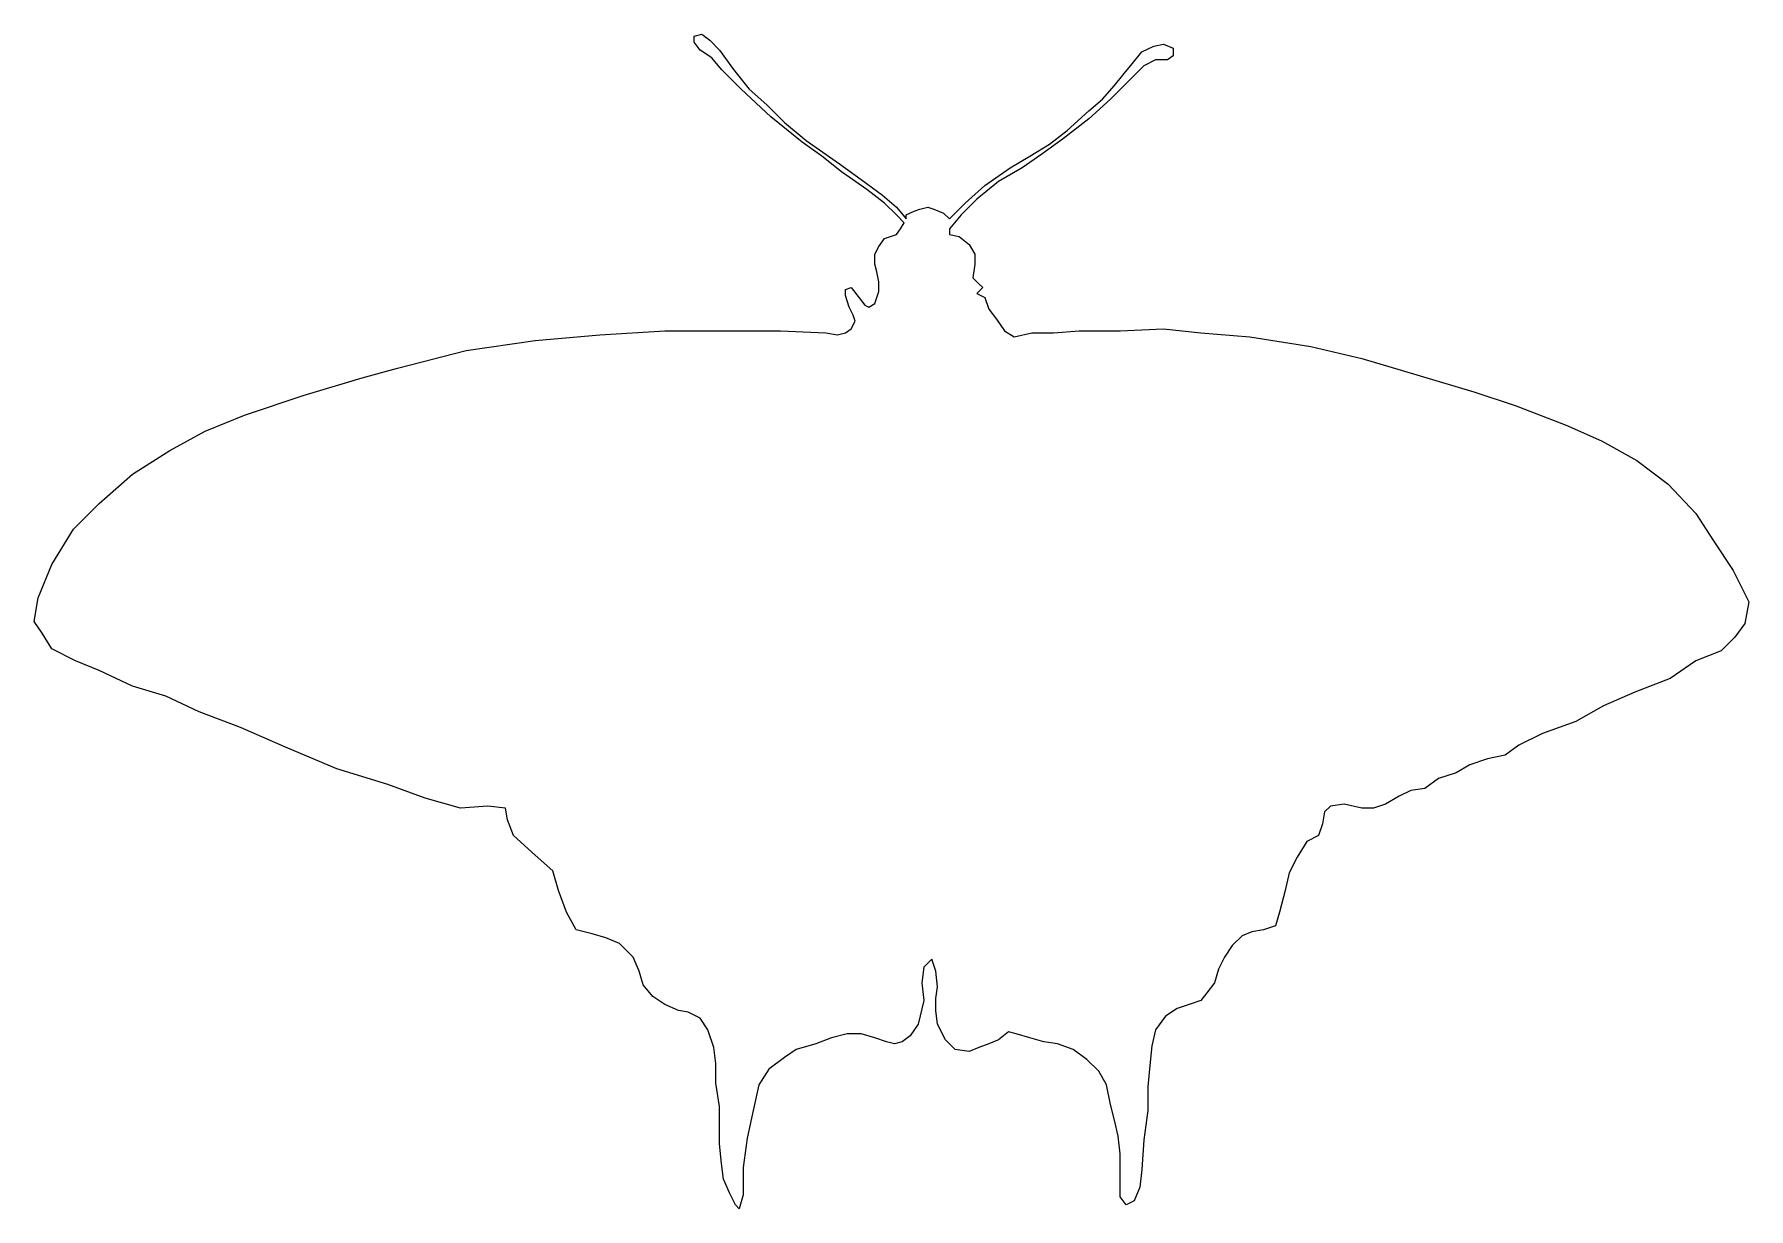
# Model space of a CAD drawing. Header units: centimetres. Extents: x -7.1 to 7.1, y -4.8 to 4.8.
import ezdxf

# ---------------------------------------------------------------- set-up
doc = ezdxf.new("R2010")
doc.units = ezdxf.units.CM
doc.header["$MEASUREMENT"] = 0
doc.layers.add('Layer 1', color=7, linetype='Continuous')

msp = doc.modelspace()

# ---------------------------------------------------------------- linework, layer by layer
at = {"layer": 'Layer 1'}
msp.add_open_spline([(-4.36019, 2.00619), (-4.36019, 2.00619), (-4.84556, 1.86058), (-4.84556, 1.86058), (-4.84556, 1.86058), (-4.84556, 1.86058), (-5.33092, 1.69879), (-5.33092, 1.69879), (-5.33092, 1.69879), (-5.33092, 1.69879), (-5.65449, 1.56935), (-5.65449, 1.56935), (-5.65449, 1.56935), (-5.65449, 1.56935), (-5.94571, 1.40758), (-5.94571, 1.40758), (-5.94571, 1.40758), (-5.94571, 1.40758), (-6.25312, 1.21343), (-6.25312, 1.21343), (-6.25312, 1.21343), (-6.25312, 1.21343), (-6.52815, 0.97072), (-6.52815, 0.97072), (-6.52815, 0.97072), (-6.52815, 0.97072), (-6.73849, 0.7604), (-6.73849, 0.7604), (-6.73849, 0.7604), (-6.73849, 0.7604), (-6.91645, 0.46921), (-6.91645, 0.46921), (-6.91645, 0.46921), (-6.91645, 0.46921), (-7.0297, 0.19417), (-7.0297, 0.19417), (-7.0297, 0.19417), (-7.0297, 0.19417), (-7.06206, 0.00002), (-7.06206, 0.00002), (-7.06206, 0.00002), (-7.06206, 0.00002), (-6.99735, -0.09706), (-6.99735, -0.09706), (-6.99735, -0.09706), (-6.99735, -0.09706), (-6.91645, -0.2265), (-6.91645, -0.2265), (-6.91645, -0.2265), (-6.91645, -0.2265), (-6.7223, -0.32357), (-6.7223, -0.32357), (-6.7223, -0.32357), (-6.7223, -0.32357), (-6.52815, -0.40446), (-6.52815, -0.40446), (-6.52815, -0.40446), (-6.52815, -0.40446), (-6.25312, -0.53389), (-6.25312, -0.53389), (-6.25312, -0.53389), (-6.25312, -0.53389), (-5.97807, -0.61481), (-5.97807, -0.61481), (-5.97807, -0.61481), (-5.97807, -0.61481), (-5.70304, -0.74421), (-5.70304, -0.74421), (-5.70304, -0.74421), (-5.70304, -0.74421), (-5.36328, -0.87365), (-5.36328, -0.87365), (-5.36328, -0.87365), (-5.36328, -0.87365), (-4.99117, -1.03544), (-4.99117, -1.03544), (-4.99117, -1.03544), (-4.99117, -1.03544), (-4.57051, -1.2134), (-4.57051, -1.2134), (-4.57051, -1.2134), (-4.57051, -1.2134), (-4.14987, -1.34284), (-4.14987, -1.34284), (-4.14987, -1.34284), (-4.14987, -1.34284), (-3.84245, -1.45608), (-3.84245, -1.45608), (-3.84245, -1.45608), (-3.84245, -1.45608), (-3.55125, -1.53699), (-3.55125, -1.53699), (-3.55125, -1.53699), (-3.55125, -1.53699), (-3.32474, -1.52079), (-3.32474, -1.52079), (-3.32474, -1.52079), (-3.32474, -1.52079), (-3.17914, -1.53699), (-3.17914, -1.53699), (-3.17914, -1.53699), (-3.17914, -1.53699), (-3.16294, -1.63407), (-3.16294, -1.63407), (-3.16294, -1.63407), (-3.16294, -1.63407), (-3.11442, -1.76347), (-3.11442, -1.76347), (-3.11442, -1.76347), (-3.11442, -1.76347), (-2.93646, -1.92527), (-2.93646, -1.92527), (-2.93646, -1.92527), (-2.93646, -1.92527), (-2.79083, -2.0547), (-2.79083, -2.0547), (-2.79083, -2.0547), (-2.79083, -2.0547), (-2.74231, -2.2165), (-2.74231, -2.2165), (-2.74231, -2.2165), (-2.74231, -2.2165), (-2.67759, -2.39446), (-2.67759, -2.39446), (-2.67759, -2.39446), (-2.67759, -2.39446), (-2.59671, -2.54006), (-2.59671, -2.54006), (-2.59671, -2.54006), (-2.59671, -2.54006), (-2.46727, -2.57241), (-2.46727, -2.57241), (-2.46727, -2.57241), (-2.46727, -2.57241), (-2.35403, -2.6048), (-2.35403, -2.6048), (-2.35403, -2.6048), (-2.35403, -2.6048), (-2.24076, -2.65333), (-2.24076, -2.65333), (-2.24076, -2.65333), (-2.24076, -2.65333), (-2.12752, -2.76657), (-2.12752, -2.76657), (-2.12752, -2.76657), (-2.12752, -2.76657), (-2.07899, -2.87981), (-2.07899, -2.87981), (-2.07899, -2.87981), (-2.07899, -2.87981), (-2.04664, -2.99308), (-2.04664, -2.99308), (-2.04664, -2.99308), (-2.04664, -2.99308), (-1.96572, -3.09016), (-1.96572, -3.09016), (-1.96572, -3.09016), (-1.96572, -3.09016), (-1.86865, -3.15484), (-1.86865, -3.15484), (-1.86865, -3.15484), (-1.86865, -3.15484), (-1.75537, -3.2034), (-1.75537, -3.2034), (-1.75537, -3.2034), (-1.75537, -3.2034), (-1.67452, -3.21959), (-1.67452, -3.21959), (-1.67452, -3.21959), (-1.67452, -3.21959), (-1.57741, -3.26812), (-1.57741, -3.26812), (-1.57741, -3.26812), (-1.57741, -3.26812), (-1.51273, -3.36519), (-1.51273, -3.36519), (-1.51273, -3.36519), (-1.51273, -3.36519), (-1.46417, -3.51079), (-1.46417, -3.51079), (-1.46417, -3.51079), (-1.46417, -3.51079), (-1.44801, -3.64023), (-1.44801, -3.64023), (-1.44801, -3.64023), (-1.44801, -3.64023), (-1.44801, -3.80202), (-1.44801, -3.80202), (-1.44801, -3.80202), (-1.44801, -3.80202), (-1.41565, -3.99615), (-1.41565, -3.99615), (-1.41565, -3.99615), (-1.41565, -3.99615), (-1.41565, -4.17414), (-1.41565, -4.17414), (-1.41565, -4.17414), (-1.41565, -4.17414), (-1.41565, -4.30357), (-1.41565, -4.30357), (-1.41565, -4.30357), (-1.41565, -4.30357), (-1.39946, -4.46534), (-1.39946, -4.46534), (-1.39946, -4.46534), (-1.39946, -4.46534), (-1.38329, -4.59477), (-1.38329, -4.59477), (-1.38329, -4.59477), (-1.38329, -4.59477), (-1.33477, -4.70804), (-1.33477, -4.70804), (-1.33477, -4.70804), (-1.33477, -4.70804), (-1.28621, -4.80512), (-1.28621, -4.80512), (-1.28621, -4.80512), (-1.28621, -4.80512), (-1.25386, -4.83748), (-1.25386, -4.83748), (-1.25386, -4.83748), (-1.25386, -4.83748), (-1.2215, -4.72421), (-1.2215, -4.72421), (-1.2215, -4.72421), (-1.2215, -4.72421), (-1.2215, -4.4977), (-1.2215, -4.4977), (-1.2215, -4.4977), (-1.2215, -4.4977), (-1.18914, -4.25502), (-1.18914, -4.25502), (-1.18914, -4.25502), (-1.18914, -4.25502), (-1.14058, -4.02851), (-1.14058, -4.02851), (-1.14058, -4.02851), (-1.14058, -4.02851), (-1.09206, -3.81819), (-1.09206, -3.81819), (-1.09206, -3.81819), (-1.09206, -3.81819), (-1.01118, -3.68875), (-1.01118, -3.68875), (-1.01118, -3.68875), (-1.01118, -3.68875), (-0.88174, -3.59171), (-0.88174, -3.59171), (-0.88174, -3.59171), (-0.88174, -3.59171), (-0.78467, -3.52696), (-0.78467, -3.52696), (-0.78467, -3.52696), (-0.78467, -3.52696), (-0.62287, -3.47843), (-0.62287, -3.47843), (-0.62287, -3.47843), (-0.62287, -3.47843), (-0.49347, -3.42991), (-0.49347, -3.42991), (-0.49347, -3.42991), (-0.49347, -3.42991), (-0.36403, -3.39755), (-0.36403, -3.39755), (-0.36403, -3.39755), (-0.36403, -3.39755), (-0.25076, -3.39755), (-0.25076, -3.39755), (-0.25076, -3.39755), (-0.25076, -3.39755), (-0.13752, -3.42991), (-0.13752, -3.42991), (-0.13752, -3.42991), (-0.13752, -3.42991), (-0.04044, -3.46227), (-0.04044, -3.46227), (-0.04044, -3.46227), (-0.04044, -3.46227), (0.02428, -3.47843), (0.02428, -3.47843), (0.02428, -3.47843), (0.02428, -3.47843), (0.089, -3.46227), (0.089, -3.46227), (0.089, -3.46227), (0.089, -3.46227), (0.15371, -3.41372), (0.15371, -3.41372), (0.15371, -3.41372), (0.15371, -3.41372), (0.2184, -3.31664), (0.2184, -3.31664), (0.2184, -3.31664), (0.2184, -3.31664), (0.26695, -3.12252), (0.26695, -3.12252), (0.26695, -3.12252), (0.26695, -3.12252), (0.25076, -2.97689), (0.25076, -2.97689), (0.25076, -2.97689), (0.25076, -2.97689), (0.26695, -2.84748), (0.26695, -2.84748), (0.26695, -2.84748), (0.26695, -2.84748), (0.33167, -2.78276), (0.33167, -2.78276), (0.33167, -2.78276), (0.33167, -2.78276), (0.36403, -2.87981), (0.36403, -2.87981), (0.36403, -2.87981), (0.36403, -2.87981), (0.38023, -3.00924), (0.38023, -3.00924), (0.38023, -3.00924), (0.38023, -3.00924), (0.36403, -3.10632), (0.36403, -3.10632), (0.36403, -3.10632), (0.36403, -3.10632), (0.36403, -3.2034), (0.36403, -3.2034), (0.36403, -3.2034), (0.36403, -3.2034), (0.38023, -3.31664), (0.38023, -3.31664), (0.38023, -3.31664), (0.38023, -3.31664), (0.44491, -3.44608), (0.44491, -3.44608), (0.44491, -3.44608), (0.44491, -3.44608), (0.52583, -3.52696), (0.52583, -3.52696), (0.52583, -3.52696), (0.52583, -3.52696), (0.63907, -3.54315), (0.63907, -3.54315), (0.63907, -3.54315), (0.63907, -3.54315), (0.71998, -3.51079), (0.71998, -3.51079), (0.71998, -3.51079), (0.71998, -3.51079), (0.80086, -3.47843), (0.80086, -3.47843), (0.80086, -3.47843), (0.80086, -3.47843), (0.88174, -3.44608), (0.88174, -3.44608), (0.88174, -3.44608), (0.88174, -3.44608), (0.96263, -3.38136), (0.96263, -3.38136), (0.96263, -3.38136), (0.96263, -3.38136), (1.02737, -3.39755), (1.02737, -3.39755), (1.02737, -3.39755), (1.02737, -3.39755), (1.14062, -3.42991), (1.14062, -3.42991), (1.14062, -3.42991), (1.14062, -3.42991), (1.25386, -3.46227), (1.25386, -3.46227), (1.25386, -3.46227), (1.25386, -3.46227), (1.36713, -3.47843), (1.36713, -3.47843), (1.36713, -3.47843), (1.36713, -3.47843), (1.49656, -3.52696), (1.49656, -3.52696), (1.49656, -3.52696), (1.49656, -3.52696), (1.60981, -3.60787), (1.60981, -3.60787), (1.60981, -3.60787), (1.60981, -3.60787), (1.70688, -3.70495), (1.70688, -3.70495), (1.70688, -3.70495), (1.70688, -3.70495), (1.7716, -3.81819), (1.7716, -3.81819), (1.7716, -3.81819), (1.7716, -3.81819), (1.80393, -3.97998), (1.80393, -3.97998), (1.80393, -3.97998), (1.80393, -3.97998), (1.83629, -4.10942), (1.83629, -4.10942), (1.83629, -4.10942), (1.83629, -4.10942), (1.86868, -4.23886), (1.86868, -4.23886), (1.86868, -4.23886), (1.86868, -4.23886), (1.88484, -4.38445), (1.88484, -4.38445), (1.88484, -4.38445), (1.88484, -4.38445), (1.88484, -4.54625), (1.88484, -4.54625), (1.88484, -4.54625), (1.88484, -4.54625), (1.88484, -4.65949), (1.88484, -4.65949), (1.88484, -4.65949), (1.88484, -4.65949), (1.88484, -4.74037), (1.88484, -4.74037), (1.88484, -4.74037), (1.88484, -4.74037), (1.9334, -4.80512), (1.9334, -4.80512), (1.9334, -4.80512), (1.9334, -4.80512), (1.99808, -4.77276), (1.99808, -4.77276), (1.99808, -4.77276), (1.99808, -4.77276), (2.04664, -4.65949), (2.04664, -4.65949), (2.04664, -4.65949), (2.04664, -4.65949), (2.0628, -4.51389), (2.0628, -4.51389), (2.0628, -4.51389), (2.0628, -4.51389), (2.07899, -4.27121), (2.07899, -4.27121), (2.07899, -4.27121), (2.07899, -4.27121), (2.11135, -4.02851), (2.11135, -4.02851), (2.11135, -4.02851), (2.11135, -4.02851), (2.11135, -3.83438), (2.11135, -3.83438), (2.11135, -3.83438), (2.11135, -3.83438), (2.12752, -3.65639), (2.12752, -3.65639), (2.12752, -3.65639), (2.12752, -3.65639), (2.14371, -3.49463), (2.14371, -3.49463), (2.14371, -3.49463), (2.14371, -3.49463), (2.17607, -3.36519), (2.17607, -3.36519), (2.17607, -3.36519), (2.17607, -3.36519), (2.25695, -3.25195), (2.25695, -3.25195), (2.25695, -3.25195), (2.25695, -3.25195), (2.35403, -3.18723), (2.35403, -3.18723), (2.35403, -3.18723), (2.35403, -3.18723), (2.45111, -3.15484), (2.45111, -3.15484), (2.45111, -3.15484), (2.45111, -3.15484), (2.54815, -3.12252), (2.54815, -3.12252), (2.54815, -3.12252), (2.54815, -3.12252), (2.59671, -3.0578), (2.59671, -3.0578), (2.59671, -3.0578), (2.59671, -3.0578), (2.66143, -2.97689), (2.66143, -2.97689), (2.66143, -2.97689), (2.66143, -2.97689), (2.69378, -2.86365), (2.69378, -2.86365), (2.69378, -2.86365), (2.69378, -2.86365), (2.74231, -2.76657), (2.74231, -2.76657), (2.74231, -2.76657), (2.74231, -2.76657), (2.80702, -2.66949), (2.80702, -2.66949), (2.80702, -2.66949), (2.80702, -2.66949), (2.88794, -2.58861), (2.88794, -2.58861), (2.88794, -2.58861), (2.88794, -2.58861), (2.96882, -2.55625), (2.96882, -2.55625), (2.96882, -2.55625), (2.96882, -2.55625), (3.0659, -2.54006), (3.0659, -2.54006), (3.0659, -2.54006), (3.0659, -2.54006), (3.16297, -2.5077), (3.16297, -2.5077), (3.16297, -2.5077), (3.16297, -2.5077), (3.19533, -2.39446), (3.19533, -2.39446), (3.19533, -2.39446), (3.19533, -2.39446), (3.24386, -2.2165), (3.24386, -2.2165), (3.24386, -2.2165), (3.24386, -2.2165), (3.27621, -2.0709), (3.27621, -2.0709), (3.27621, -2.0709), (3.27621, -2.0709), (3.34093, -1.94146), (3.34093, -1.94146), (3.34093, -1.94146), (3.34093, -1.94146), (3.42185, -1.81202), (3.42185, -1.81202), (3.42185, -1.81202), (3.42185, -1.81202), (3.51892, -1.76347), (3.51892, -1.76347), (3.51892, -1.76347), (3.51892, -1.76347), (3.55125, -1.66643), (3.55125, -1.66643), (3.55125, -1.66643), (3.55125, -1.66643), (3.56745, -1.56935), (3.56745, -1.56935), (3.56745, -1.56935), (3.56745, -1.56935), (3.61597, -1.52079), (3.61597, -1.52079), (3.61597, -1.52079), (3.61597, -1.52079), (3.72924, -1.50463), (3.72924, -1.50463), (3.72924, -1.50463), (3.72924, -1.50463), (3.87484, -1.53699), (3.87484, -1.53699), (3.87484, -1.53699), (3.87484, -1.53699), (3.97192, -1.53699), (3.97192, -1.53699), (3.97192, -1.53699), (3.97192, -1.53699), (4.06899, -1.50463), (4.06899, -1.50463), (4.06899, -1.50463), (4.06899, -1.50463), (4.18224, -1.43991), (4.18224, -1.43991), (4.18224, -1.43991), (4.18224, -1.43991), (4.27931, -1.39136), (4.27931, -1.39136), (4.27931, -1.39136), (4.27931, -1.39136), (4.39255, -1.37519), (4.39255, -1.37519), (4.39255, -1.37519), (4.39255, -1.37519), (4.50579, -1.29428), (4.50579, -1.29428), (4.50579, -1.29428), (4.50579, -1.29428), (4.65142, -1.24576), (4.65142, -1.24576), (4.65142, -1.24576), (4.65142, -1.24576), (4.76467, -1.18104), (4.76467, -1.18104), (4.76467, -1.18104), (4.76467, -1.18104), (4.91027, -1.13252), (4.91027, -1.13252), (4.91027, -1.13252), (4.91027, -1.13252), (5.0559, -1.10016), (5.0559, -1.10016), (5.0559, -1.10016), (5.0559, -1.10016), (5.16914, -1.01928), (5.16914, -1.01928), (5.16914, -1.01928), (5.16914, -1.01928), (5.36329, -0.92217), (5.36329, -0.92217), (5.36329, -0.92217), (5.36329, -0.92217), (5.63833, -0.82509), (5.63833, -0.82509), (5.63833, -0.82509), (5.63833, -0.82509), (5.86484, -0.69569), (5.86484, -0.69569), (5.86484, -0.69569), (5.86484, -0.69569), (6.12368, -0.58241), (6.12368, -0.58241), (6.12368, -0.58241), (6.12368, -0.58241), (6.41491, -0.46917), (6.41491, -0.46917), (6.41491, -0.46917), (6.41491, -0.46917), (6.62523, -0.32357), (6.62523, -0.32357), (6.62523, -0.32357), (6.62523, -0.32357), (6.83558, -0.24269), (6.83558, -0.24269), (6.83558, -0.24269), (6.83558, -0.24269), (6.94882, -0.12942), (6.94882, -0.12942), (6.94882, -0.12942), (6.94882, -0.12942), (7.0297, -0.01618), (7.0297, -0.01618), (7.0297, -0.01618), (7.0297, -0.01618), (7.06206, 0.16178), (7.06206, 0.16178), (7.06206, 0.16178), (7.06206, 0.16178), (6.93266, 0.42065), (6.93266, 0.42065), (6.93266, 0.42065), (6.93266, 0.42065), (6.77086, 0.66333), (6.77086, 0.66333), (6.77086, 0.66333), (6.77086, 0.66333), (6.62523, 0.88984), (6.62523, 0.88984), (6.62523, 0.88984), (6.62523, 0.88984), (6.39875, 1.13252), (6.39875, 1.13252), (6.39875, 1.13252), (6.39875, 1.13252), (6.13988, 1.32667), (6.13988, 1.32667), (6.13988, 1.32667), (6.13988, 1.32667), (5.84864, 1.48847), (5.84864, 1.48847), (5.84864, 1.48847), (5.84864, 1.48847), (5.55745, 1.61787), (5.55745, 1.61787), (5.55745, 1.61787), (5.55745, 1.61787), (5.13678, 1.77968), (5.13678, 1.77968), (5.13678, 1.77968), (5.13678, 1.77968), (4.79702, 1.89294), (4.79702, 1.89294), (4.79702, 1.89294), (4.79702, 1.89294), (4.19843, 2.0709), (4.19843, 2.0709), (4.19843, 2.0709), (4.19843, 2.0709), (3.87484, 2.16797), (3.87484, 2.16797), (3.87484, 2.16797), (3.87484, 2.16797), (3.45417, 2.26504), (3.45417, 2.26504), (3.45417, 2.26504), (3.45417, 2.26504), (2.95262, 2.34595), (2.95262, 2.34595), (2.95262, 2.34595), (2.95262, 2.34595), (2.54815, 2.37829), (2.54815, 2.37829), (2.54815, 2.37829), (2.54815, 2.37829), (2.24076, 2.41065), (2.24076, 2.41065), (2.24076, 2.41065), (2.24076, 2.41065), (1.88484, 2.39447), (1.88484, 2.39447), (1.88484, 2.39447), (1.88484, 2.39447), (1.54509, 2.39447), (1.54509, 2.39447), (1.54509, 2.39447), (1.54509, 2.39447), (1.33477, 2.37829), (1.33477, 2.37829), (1.33477, 2.37829), (1.33477, 2.37829), (1.15681, 2.37829), (1.15681, 2.37829), (1.15681, 2.37829), (1.15681, 2.37829), (1.01118, 2.34595), (1.01118, 2.34595), (1.01118, 2.34595), (1.01118, 2.34595), (0.9303, 2.39447), (0.9303, 2.39447), (0.9303, 2.39447), (0.9303, 2.39447), (0.86558, 2.49155), (0.86558, 2.49155), (0.86558, 2.49155), (0.86558, 2.49155), (0.80086, 2.57244), (0.80086, 2.57244), (0.80086, 2.57244), (0.80086, 2.57244), (0.7685, 2.66951), (0.7685, 2.66951), (0.7685, 2.66951), (0.7685, 2.66951), (0.70378, 2.70187), (0.70378, 2.70187), (0.70378, 2.70187), (0.70378, 2.70187), (0.75231, 2.7504), (0.75231, 2.7504), (0.75231, 2.7504), (0.75231, 2.7504), (0.71998, 2.78276), (0.71998, 2.78276), (0.71998, 2.78276), (0.71998, 2.78276), (0.67143, 2.8313), (0.67143, 2.8313), (0.67143, 2.8313), (0.67143, 2.8313), (0.68759, 2.94455), (0.68759, 2.94455), (0.68759, 2.94455), (0.68759, 2.94455), (0.68759, 3.02544), (0.68759, 3.02544), (0.68759, 3.02544), (0.68759, 3.02544), (0.63907, 3.10635), (0.63907, 3.10635), (0.63907, 3.10635), (0.63907, 3.10635), (0.55819, 3.17106), (0.55819, 3.17106), (0.55819, 3.17106), (0.55819, 3.17106), (0.47727, 3.18724), (0.47727, 3.18724), (0.47727, 3.18724), (0.47727, 3.18724), (0.47727, 3.23577), (0.47727, 3.23577), (0.47727, 3.23577), (0.47727, 3.23577), (0.57435, 3.34903), (0.57435, 3.34903), (0.57435, 3.34903), (0.57435, 3.34903), (0.70378, 3.47846), (0.70378, 3.47846), (0.70378, 3.47846), (0.70378, 3.47846), (0.88174, 3.62406), (0.88174, 3.62406), (0.88174, 3.62406), (0.88174, 3.62406), (1.0759, 3.73731), (1.0759, 3.73731), (1.0759, 3.73731), (1.0759, 3.73731), (1.23769, 3.85057), (1.23769, 3.85057), (1.23769, 3.85057), (1.23769, 3.85057), (1.41565, 3.97999), (1.41565, 3.97999), (1.41565, 3.97999), (1.41565, 3.97999), (1.62597, 4.14179), (1.62597, 4.14179), (1.62597, 4.14179), (1.62597, 4.14179), (1.80393, 4.30358), (1.80393, 4.30358), (1.80393, 4.30358), (1.80393, 4.30358), (1.98192, 4.48155), (1.98192, 4.48155), (1.98192, 4.48155), (1.98192, 4.48155), (2.07899, 4.57862), (2.07899, 4.57862), (2.07899, 4.57862), (2.07899, 4.57862), (2.17607, 4.62715), (2.17607, 4.62715), (2.17607, 4.62715), (2.17607, 4.62715), (2.27315, 4.62715), (2.27315, 4.62715), (2.27315, 4.62715), (2.27315, 4.62715), (2.32167, 4.65951), (2.32167, 4.65951), (2.32167, 4.65951), (2.32167, 4.65951), (2.32167, 4.72423), (2.32167, 4.72423), (2.32167, 4.72423), (2.32167, 4.72423), (2.24076, 4.75659), (2.24076, 4.75659), (2.24076, 4.75659), (2.24076, 4.75659), (2.15988, 4.7404), (2.15988, 4.7404), (2.15988, 4.7404), (2.15988, 4.7404), (2.0628, 4.69187), (2.0628, 4.69187), (2.0628, 4.69187), (2.0628, 4.69187), (1.98192, 4.5948), (1.98192, 4.5948), (1.98192, 4.5948), (1.98192, 4.5948), (1.9172, 4.51391), (1.9172, 4.51391), (1.9172, 4.51391), (1.9172, 4.51391), (1.83629, 4.41683), (1.83629, 4.41683), (1.83629, 4.41683), (1.83629, 4.41683), (1.73924, 4.30358), (1.73924, 4.30358), (1.73924, 4.30358), (1.73924, 4.30358), (1.62597, 4.2065), (1.62597, 4.2065), (1.62597, 4.2065), (1.62597, 4.2065), (1.44801, 4.04472), (1.44801, 4.04472), (1.44801, 4.04472), (1.44801, 4.04472), (1.30241, 3.93147), (1.30241, 3.93147), (1.30241, 3.93147), (1.30241, 3.93147), (1.14062, 3.83439), (1.14062, 3.83439), (1.14062, 3.83439), (1.14062, 3.83439), (0.97882, 3.73731), (0.97882, 3.73731), (0.97882, 3.73731), (0.97882, 3.73731), (0.7685, 3.59171), (0.7685, 3.59171), (0.7685, 3.59171), (0.7685, 3.59171), (0.60671, 3.44609), (0.60671, 3.44609), (0.60671, 3.44609), (0.60671, 3.44609), (0.50963, 3.34903), (0.50963, 3.34903), (0.50963, 3.34903), (0.50963, 3.34903), (0.47727, 3.31666), (0.47727, 3.31666), (0.47727, 3.31666), (0.47727, 3.31666), (0.42872, 3.3652), (0.42872, 3.3652), (0.42872, 3.3652), (0.42872, 3.3652), (0.34784, 3.39757), (0.34784, 3.39757), (0.34784, 3.39757), (0.34784, 3.39757), (0.29931, 3.41374), (0.29931, 3.41374), (0.29931, 3.41374), (0.29931, 3.41374), (0.2346, 3.39757), (0.2346, 3.39757), (0.2346, 3.39757), (0.2346, 3.39757), (0.18607, 3.38138), (0.18607, 3.38138), (0.18607, 3.38138), (0.18607, 3.38138), (0.12135, 3.34903), (0.12135, 3.34903), (0.12135, 3.34903), (0.12135, 3.34903), (0.12135, 3.31666), (0.12135, 3.31666), (0.12135, 3.31666), (0.12135, 3.31666), (0.04044, 3.41374), (0.04044, 3.41374), (0.04044, 3.41374), (0.04044, 3.41374), (-0.0728, 3.51081), (-0.0728, 3.51081), (-0.0728, 3.51081), (-0.0728, 3.51081), (-0.25076, 3.64025), (-0.25076, 3.64025), (-0.25076, 3.64025), (-0.25076, 3.64025), (-0.42872, 3.76968), (-0.42872, 3.76968), (-0.42872, 3.76968), (-0.42872, 3.76968), (-0.70378, 3.96382), (-0.70378, 3.96382), (-0.70378, 3.96382), (-0.70378, 3.96382), (-0.88174, 4.10944), (-0.88174, 4.10944), (-0.88174, 4.10944), (-0.88174, 4.10944), (-1.02734, 4.25504), (-1.02734, 4.25504), (-1.02734, 4.25504), (-1.02734, 4.25504), (-1.17294, 4.38447), (-1.17294, 4.38447), (-1.17294, 4.38447), (-1.17294, 4.38447), (-1.30241, 4.54626), (-1.30241, 4.54626), (-1.30241, 4.54626), (-1.30241, 4.54626), (-1.41565, 4.70805), (-1.41565, 4.70805), (-1.41565, 4.70805), (-1.41565, 4.70805), (-1.49653, 4.78894), (-1.49653, 4.78894), (-1.49653, 4.78894), (-1.49653, 4.78894), (-1.56125, 4.83748), (-1.56125, 4.83748), (-1.56125, 4.83748), (-1.56125, 4.83748), (-1.62597, 4.8213), (-1.62597, 4.8213), (-1.62597, 4.8213), (-1.62597, 4.8213), (-1.62597, 4.77277), (-1.62597, 4.77277), (-1.62597, 4.77277), (-1.62597, 4.77277), (-1.57741, 4.70805), (-1.57741, 4.70805), (-1.57741, 4.70805), (-1.57741, 4.70805), (-1.48037, 4.64334), (-1.48037, 4.64334), (-1.48037, 4.64334), (-1.48037, 4.64334), (-1.39946, 4.54626), (-1.39946, 4.54626), (-1.39946, 4.54626), (-1.39946, 4.54626), (-1.23766, 4.38447), (-1.23766, 4.38447), (-1.23766, 4.38447), (-1.23766, 4.38447), (-0.99498, 4.15796), (-0.99498, 4.15796), (-0.99498, 4.15796), (-0.99498, 4.15796), (-0.73611, 3.94764), (-0.73611, 3.94764), (-0.73611, 3.94764), (-0.73611, 3.94764), (-0.57435, 3.83439), (-0.57435, 3.83439), (-0.57435, 3.83439), (-0.57435, 3.83439), (-0.41255, 3.70496), (-0.41255, 3.70496), (-0.41255, 3.70496), (-0.41255, 3.70496), (-0.20224, 3.55935), (-0.20224, 3.55935), (-0.20224, 3.55935), (-0.20224, 3.55935), (-0.0566, 3.44609), (-0.0566, 3.44609), (-0.0566, 3.44609), (-0.0566, 3.44609), (0.04044, 3.34903), (0.04044, 3.34903), (0.04044, 3.34903), (0.04044, 3.34903), (0.10516, 3.28431), (0.10516, 3.28431), (0.10516, 3.28431), (0.10516, 3.28431), (0.0728, 3.23577), (0.0728, 3.23577), (0.0728, 3.23577), (0.0728, 3.23577), (0.04044, 3.18724), (0.04044, 3.18724), (0.04044, 3.18724), (0.04044, 3.18724), (-0.0566, 3.15487), (-0.0566, 3.15487), (-0.0566, 3.15487), (-0.0566, 3.15487), (-0.10516, 3.09016), (-0.10516, 3.09016), (-0.10516, 3.09016), (-0.10516, 3.09016), (-0.13752, 3.02544), (-0.13752, 3.02544), (-0.13752, 3.02544), (-0.13752, 3.02544), (-0.13752, 2.94455), (-0.13752, 2.94455), (-0.13752, 2.94455), (-0.13752, 2.94455), (-0.12132, 2.87984), (-0.12132, 2.87984), (-0.12132, 2.87984), (-0.12132, 2.87984), (-0.10516, 2.79894), (-0.10516, 2.79894), (-0.10516, 2.79894), (-0.10516, 2.79894), (-0.10516, 2.71805), (-0.10516, 2.71805), (-0.10516, 2.71805), (-0.10516, 2.71805), (-0.12132, 2.66951), (-0.12132, 2.66951), (-0.12132, 2.66951), (-0.12132, 2.66951), (-0.13752, 2.62097), (-0.13752, 2.62097), (-0.13752, 2.62097), (-0.13752, 2.62097), (-0.18604, 2.58863), (-0.18604, 2.58863), (-0.18604, 2.58863), (-0.18604, 2.58863), (-0.2184, 2.6048), (-0.2184, 2.6048), (-0.2184, 2.6048), (-0.2184, 2.6048), (-0.33167, 2.7504), (-0.33167, 2.7504), (-0.33167, 2.7504), (-0.33167, 2.7504), (-0.38019, 2.73422), (-0.38019, 2.73422), (-0.38019, 2.73422), (-0.38019, 2.73422), (-0.38019, 2.68569), (-0.38019, 2.68569), (-0.38019, 2.68569), (-0.38019, 2.68569), (-0.34784, 2.58863), (-0.34784, 2.58863), (-0.34784, 2.58863), (-0.34784, 2.58863), (-0.31548, 2.5239), (-0.31548, 2.5239), (-0.31548, 2.5239), (-0.31548, 2.5239), (-0.29931, 2.47538), (-0.29931, 2.47538), (-0.29931, 2.47538), (-0.29931, 2.47538), (-0.33167, 2.41065), (-0.33167, 2.41065), (-0.33167, 2.41065), (-0.33167, 2.41065), (-0.38019, 2.37829), (-0.38019, 2.37829), (-0.38019, 2.37829), (-0.38019, 2.37829), (-0.44491, 2.36212), (-0.44491, 2.36212), (-0.44491, 2.36212), (-0.44491, 2.36212), (-0.54199, 2.37829), (-0.54199, 2.37829), (-0.54199, 2.37829), (-0.54199, 2.37829), (-0.9141, 2.39447), (-0.9141, 2.39447), (-0.9141, 2.39447), (-0.9141, 2.39447), (-1.31857, 2.39447), (-1.31857, 2.39447), (-1.31857, 2.39447), (-1.31857, 2.39447), (-1.86865, 2.39447), (-1.86865, 2.39447), (-1.86865, 2.39447), (-1.86865, 2.39447), (-2.40255, 2.36212), (-2.40255, 2.36212), (-2.40255, 2.36212), (-2.40255, 2.36212), (-2.93646, 2.31358), (-2.93646, 2.31358), (-2.93646, 2.31358), (-2.93646, 2.31358), (-3.5027, 2.2327), (-3.5027, 2.2327), (-3.5027, 2.2327), (-3.5027, 2.2327), (-4.06897, 2.08707), (-4.06897, 2.08707), (-4.06897, 2.08707), (-4.06897, 2.08707), (-4.36019, 2.00619), (-4.36019, 2.00619)], degree=3, knots=[0, 0, 0, 0, 0.00347222, 0.00347222, 0.00347222, 0.00347222, 0.00694444, 0.00694444, 0.00694444, 0.00694444, 0.01041667, 0.01041667, 0.01041667, 0.01041667, 0.01388889, 0.01388889, 0.01388889, 0.01388889, 0.01736111, 0.01736111, 0.01736111, 0.01736111, 0.02083333, 0.02083333, 0.02083333, 0.02083333, 0.02430556, 0.02430556, 0.02430556, 0.02430556, 0.02777778, 0.02777778, 0.02777778, 0.02777778, 0.03125, 0.03125, 0.03125, 0.03125, 0.03472222, 0.03472222, 0.03472222, 0.03472222, 0.03819444, 0.03819444, 0.03819444, 0.03819444, 0.04166667, 0.04166667, 0.04166667, 0.04166667, 0.04513889, 0.04513889, 0.04513889, 0.04513889, 0.04861111, 0.04861111, 0.04861111, 0.04861111, 0.05208333, 0.05208333, 0.05208333, 0.05208333, 0.05555556, 0.05555556, 0.05555556, 0.05555556, 0.05902778, 0.05902778, 0.05902778, 0.05902778, 0.0625, 0.0625, 0.0625, 0.0625, 0.06597222, 0.06597222, 0.06597222, 0.06597222, 0.06944444, 0.06944444, 0.06944444, 0.06944444, 0.07291667, 0.07291667, 0.07291667, 0.07291667, 0.07638889, 0.07638889, 0.07638889, 0.07638889, 0.07986111, 0.07986111, 0.07986111, 0.07986111, 0.08333333, 0.08333333, 0.08333333, 0.08333333, 0.08680556, 0.08680556, 0.08680556, 0.08680556, 0.09027778, 0.09027778, 0.09027778, 0.09027778, 0.09375, 0.09375, 0.09375, 0.09375, 0.09722222, 0.09722222, 0.09722222, 0.09722222, 0.10069444, 0.10069444, 0.10069444, 0.10069444, 0.10416667, 0.10416667, 0.10416667, 0.10416667, 0.10763889, 0.10763889, 0.10763889, 0.10763889, 0.11111111, 0.11111111, 0.11111111, 0.11111111, 0.11458333, 0.11458333, 0.11458333, 0.11458333, 0.11805556, 0.11805556, 0.11805556, 0.11805556, 0.12152778, 0.12152778, 0.12152778, 0.12152778, 0.125, 0.125, 0.125, 0.125, 0.12847222, 0.12847222, 0.12847222, 0.12847222, 0.13194444, 0.13194444, 0.13194444, 0.13194444, 0.13541667, 0.13541667, 0.13541667, 0.13541667, 0.13888889, 0.13888889, 0.13888889, 0.13888889, 0.14236111, 0.14236111, 0.14236111, 0.14236111, 0.14583333, 0.14583333, 0.14583333, 0.14583333, 0.14930556, 0.14930556, 0.14930556, 0.14930556, 0.15277778, 0.15277778, 0.15277778, 0.15277778, 0.15625, 0.15625, 0.15625, 0.15625, 0.15972222, 0.15972222, 0.15972222, 0.15972222, 0.16319444, 0.16319444, 0.16319444, 0.16319444, 0.16666667, 0.16666667, 0.16666667, 0.16666667, 0.17013889, 0.17013889, 0.17013889, 0.17013889, 0.17361111, 0.17361111, 0.17361111, 0.17361111, 0.17708333, 0.17708333, 0.17708333, 0.17708333, 0.18055556, 0.18055556, 0.18055556, 0.18055556, 0.18402778, 0.18402778, 0.18402778, 0.18402778, 0.1875, 0.1875, 0.1875, 0.1875, 0.19097222, 0.19097222, 0.19097222, 0.19097222, 0.19444444, 0.19444444, 0.19444444, 0.19444444, 0.19791667, 0.19791667, 0.19791667, 0.19791667, 0.20138889, 0.20138889, 0.20138889, 0.20138889, 0.20486111, 0.20486111, 0.20486111, 0.20486111, 0.20833333, 0.20833333, 0.20833333, 0.20833333, 0.21180556, 0.21180556, 0.21180556, 0.21180556, 0.21527778, 0.21527778, 0.21527778, 0.21527778, 0.21875, 0.21875, 0.21875, 0.21875, 0.22222222, 0.22222222, 0.22222222, 0.22222222, 0.22569444, 0.22569444, 0.22569444, 0.22569444, 0.22916667, 0.22916667, 0.22916667, 0.22916667, 0.23263889, 0.23263889, 0.23263889, 0.23263889, 0.23611111, 0.23611111, 0.23611111, 0.23611111, 0.23958333, 0.23958333, 0.23958333, 0.23958333, 0.24305556, 0.24305556, 0.24305556, 0.24305556, 0.24652778, 0.24652778, 0.24652778, 0.24652778, 0.25, 0.25, 0.25, 0.25, 0.25347222, 0.25347222, 0.25347222, 0.25347222, 0.25694444, 0.25694444, 0.25694444, 0.25694444, 0.26041667, 0.26041667, 0.26041667, 0.26041667, 0.26388889, 0.26388889, 0.26388889, 0.26388889, 0.26736111, 0.26736111, 0.26736111, 0.26736111, 0.27083333, 0.27083333, 0.27083333, 0.27083333, 0.27430556, 0.27430556, 0.27430556, 0.27430556, 0.27777778, 0.27777778, 0.27777778, 0.27777778, 0.28125, 0.28125, 0.28125, 0.28125, 0.28472222, 0.28472222, 0.28472222, 0.28472222, 0.28819444, 0.28819444, 0.28819444, 0.28819444, 0.29166667, 0.29166667, 0.29166667, 0.29166667, 0.29513889, 0.29513889, 0.29513889, 0.29513889, 0.29861111, 0.29861111, 0.29861111, 0.29861111, 0.30208333, 0.30208333, 0.30208333, 0.30208333, 0.30555556, 0.30555556, 0.30555556, 0.30555556, 0.30902778, 0.30902778, 0.30902778, 0.30902778, 0.3125, 0.3125, 0.3125, 0.3125, 0.31597222, 0.31597222, 0.31597222, 0.31597222, 0.31944444, 0.31944444, 0.31944444, 0.31944444, 0.32291667, 0.32291667, 0.32291667, 0.32291667, 0.32638889, 0.32638889, 0.32638889, 0.32638889, 0.32986111, 0.32986111, 0.32986111, 0.32986111, 0.33333333, 0.33333333, 0.33333333, 0.33333333, 0.33680556, 0.33680556, 0.33680556, 0.33680556, 0.34027778, 0.34027778, 0.34027778, 0.34027778, 0.34375, 0.34375, 0.34375, 0.34375, 0.34722222, 0.34722222, 0.34722222, 0.34722222, 0.35069444, 0.35069444, 0.35069444, 0.35069444, 0.35416667, 0.35416667, 0.35416667, 0.35416667, 0.35763889, 0.35763889, 0.35763889, 0.35763889, 0.36111111, 0.36111111, 0.36111111, 0.36111111, 0.36458333, 0.36458333, 0.36458333, 0.36458333, 0.36805556, 0.36805556, 0.36805556, 0.36805556, 0.37152778, 0.37152778, 0.37152778, 0.37152778, 0.375, 0.375, 0.375, 0.375, 0.37847222, 0.37847222, 0.37847222, 0.37847222, 0.38194444, 0.38194444, 0.38194444, 0.38194444, 0.38541667, 0.38541667, 0.38541667, 0.38541667, 0.38888889, 0.38888889, 0.38888889, 0.38888889, 0.39236111, 0.39236111, 0.39236111, 0.39236111, 0.39583333, 0.39583333, 0.39583333, 0.39583333, 0.39930556, 0.39930556, 0.39930556, 0.39930556, 0.40277778, 0.40277778, 0.40277778, 0.40277778, 0.40625, 0.40625, 0.40625, 0.40625, 0.40972222, 0.40972222, 0.40972222, 0.40972222, 0.41319444, 0.41319444, 0.41319444, 0.41319444, 0.41666667, 0.41666667, 0.41666667, 0.41666667, 0.42013889, 0.42013889, 0.42013889, 0.42013889, 0.42361111, 0.42361111, 0.42361111, 0.42361111, 0.42708333, 0.42708333, 0.42708333, 0.42708333, 0.43055556, 0.43055556, 0.43055556, 0.43055556, 0.43402778, 0.43402778, 0.43402778, 0.43402778, 0.4375, 0.4375, 0.4375, 0.4375, 0.44097222, 0.44097222, 0.44097222, 0.44097222, 0.44444444, 0.44444444, 0.44444444, 0.44444444, 0.44791667, 0.44791667, 0.44791667, 0.44791667, 0.45138889, 0.45138889, 0.45138889, 0.45138889, 0.45486111, 0.45486111, 0.45486111, 0.45486111, 0.45833333, 0.45833333, 0.45833333, 0.45833333, 0.46180556, 0.46180556, 0.46180556, 0.46180556, 0.46527778, 0.46527778, 0.46527778, 0.46527778, 0.46875, 0.46875, 0.46875, 0.46875, 0.47222222, 0.47222222, 0.47222222, 0.47222222, 0.47569444, 0.47569444, 0.47569444, 0.47569444, 0.47916667, 0.47916667, 0.47916667, 0.47916667, 0.48263889, 0.48263889, 0.48263889, 0.48263889, 0.48611111, 0.48611111, 0.48611111, 0.48611111, 0.48958333, 0.48958333, 0.48958333, 0.48958333, 0.49305556, 0.49305556, 0.49305556, 0.49305556, 0.49652778, 0.49652778, 0.49652778, 0.49652778, 0.5, 0.5, 0.5, 0.5, 0.50347222, 0.50347222, 0.50347222, 0.50347222, 0.50694444, 0.50694444, 0.50694444, 0.50694444, 0.51041667, 0.51041667, 0.51041667, 0.51041667, 0.51388889, 0.51388889, 0.51388889, 0.51388889, 0.51736111, 0.51736111, 0.51736111, 0.51736111, 0.52083333, 0.52083333, 0.52083333, 0.52083333, 0.52430556, 0.52430556, 0.52430556, 0.52430556, 0.52777778, 0.52777778, 0.52777778, 0.52777778, 0.53125, 0.53125, 0.53125, 0.53125, 0.53472222, 0.53472222, 0.53472222, 0.53472222, 0.53819444, 0.53819444, 0.53819444, 0.53819444, 0.54166667, 0.54166667, 0.54166667, 0.54166667, 0.54513889, 0.54513889, 0.54513889, 0.54513889, 0.54861111, 0.54861111, 0.54861111, 0.54861111, 0.55208333, 0.55208333, 0.55208333, 0.55208333, 0.55555556, 0.55555556, 0.55555556, 0.55555556, 0.55902778, 0.55902778, 0.55902778, 0.55902778, 0.5625, 0.5625, 0.5625, 0.5625, 0.56597222, 0.56597222, 0.56597222, 0.56597222, 0.56944444, 0.56944444, 0.56944444, 0.56944444, 0.57291667, 0.57291667, 0.57291667, 0.57291667, 0.57638889, 0.57638889, 0.57638889, 0.57638889, 0.57986111, 0.57986111, 0.57986111, 0.57986111, 0.58333333, 0.58333333, 0.58333333, 0.58333333, 0.58680556, 0.58680556, 0.58680556, 0.58680556, 0.59027778, 0.59027778, 0.59027778, 0.59027778, 0.59375, 0.59375, 0.59375, 0.59375, 0.59722222, 0.59722222, 0.59722222, 0.59722222, 0.60069444, 0.60069444, 0.60069444, 0.60069444, 0.60416667, 0.60416667, 0.60416667, 0.60416667, 0.60763889, 0.60763889, 0.60763889, 0.60763889, 0.61111111, 0.61111111, 0.61111111, 0.61111111, 0.61458333, 0.61458333, 0.61458333, 0.61458333, 0.61805556, 0.61805556, 0.61805556, 0.61805556, 0.62152778, 0.62152778, 0.62152778, 0.62152778, 0.625, 0.625, 0.625, 0.625, 0.62847222, 0.62847222, 0.62847222, 0.62847222, 0.63194444, 0.63194444, 0.63194444, 0.63194444, 0.63541667, 0.63541667, 0.63541667, 0.63541667, 0.63888889, 0.63888889, 0.63888889, 0.63888889, 0.64236111, 0.64236111, 0.64236111, 0.64236111, 0.64583333, 0.64583333, 0.64583333, 0.64583333, 0.64930556, 0.64930556, 0.64930556, 0.64930556, 0.65277778, 0.65277778, 0.65277778, 0.65277778, 0.65625, 0.65625, 0.65625, 0.65625, 0.65972222, 0.65972222, 0.65972222, 0.65972222, 0.66319444, 0.66319444, 0.66319444, 0.66319444, 0.66666667, 0.66666667, 0.66666667, 0.66666667, 0.67013889, 0.67013889, 0.67013889, 0.67013889, 0.67361111, 0.67361111, 0.67361111, 0.67361111, 0.67708333, 0.67708333, 0.67708333, 0.67708333, 0.68055556, 0.68055556, 0.68055556, 0.68055556, 0.68402778, 0.68402778, 0.68402778, 0.68402778, 0.6875, 0.6875, 0.6875, 0.6875, 0.69097222, 0.69097222, 0.69097222, 0.69097222, 0.69444444, 0.69444444, 0.69444444, 0.69444444, 0.69791667, 0.69791667, 0.69791667, 0.69791667, 0.70138889, 0.70138889, 0.70138889, 0.70138889, 0.70486111, 0.70486111, 0.70486111, 0.70486111, 0.70833333, 0.70833333, 0.70833333, 0.70833333, 0.71180556, 0.71180556, 0.71180556, 0.71180556, 0.71527778, 0.71527778, 0.71527778, 0.71527778, 0.71875, 0.71875, 0.71875, 0.71875, 0.72222222, 0.72222222, 0.72222222, 0.72222222, 0.72569444, 0.72569444, 0.72569444, 0.72569444, 0.72916667, 0.72916667, 0.72916667, 0.72916667, 0.73263889, 0.73263889, 0.73263889, 0.73263889, 0.73611111, 0.73611111, 0.73611111, 0.73611111, 0.73958333, 0.73958333, 0.73958333, 0.73958333, 0.74305556, 0.74305556, 0.74305556, 0.74305556, 0.74652778, 0.74652778, 0.74652778, 0.74652778, 0.75, 0.75, 0.75, 0.75, 0.75347222, 0.75347222, 0.75347222, 0.75347222, 0.75694444, 0.75694444, 0.75694444, 0.75694444, 0.76041667, 0.76041667, 0.76041667, 0.76041667, 0.76388889, 0.76388889, 0.76388889, 0.76388889, 0.76736111, 0.76736111, 0.76736111, 0.76736111, 0.77083333, 0.77083333, 0.77083333, 0.77083333, 0.77430556, 0.77430556, 0.77430556, 0.77430556, 0.77777778, 0.77777778, 0.77777778, 0.77777778, 0.78125, 0.78125, 0.78125, 0.78125, 0.78472222, 0.78472222, 0.78472222, 0.78472222, 0.78819444, 0.78819444, 0.78819444, 0.78819444, 0.79166667, 0.79166667, 0.79166667, 0.79166667, 0.79513889, 0.79513889, 0.79513889, 0.79513889, 0.79861111, 0.79861111, 0.79861111, 0.79861111, 0.80208333, 0.80208333, 0.80208333, 0.80208333, 0.80555556, 0.80555556, 0.80555556, 0.80555556, 0.80902778, 0.80902778, 0.80902778, 0.80902778, 0.8125, 0.8125, 0.8125, 0.8125, 0.81597222, 0.81597222, 0.81597222, 0.81597222, 0.81944444, 0.81944444, 0.81944444, 0.81944444, 0.82291667, 0.82291667, 0.82291667, 0.82291667, 0.82638889, 0.82638889, 0.82638889, 0.82638889, 0.82986111, 0.82986111, 0.82986111, 0.82986111, 0.83333333, 0.83333333, 0.83333333, 0.83333333, 0.83680556, 0.83680556, 0.83680556, 0.83680556, 0.84027778, 0.84027778, 0.84027778, 0.84027778, 0.84375, 0.84375, 0.84375, 0.84375, 0.84722222, 0.84722222, 0.84722222, 0.84722222, 0.85069444, 0.85069444, 0.85069444, 0.85069444, 0.85416667, 0.85416667, 0.85416667, 0.85416667, 0.85763889, 0.85763889, 0.85763889, 0.85763889, 0.86111111, 0.86111111, 0.86111111, 0.86111111, 0.86458333, 0.86458333, 0.86458333, 0.86458333, 0.86805556, 0.86805556, 0.86805556, 0.86805556, 0.87152778, 0.87152778, 0.87152778, 0.87152778, 0.875, 0.875, 0.875, 0.875, 0.87847222, 0.87847222, 0.87847222, 0.87847222, 0.88194444, 0.88194444, 0.88194444, 0.88194444, 0.88541667, 0.88541667, 0.88541667, 0.88541667, 0.88888889, 0.88888889, 0.88888889, 0.88888889, 0.89236111, 0.89236111, 0.89236111, 0.89236111, 0.89583333, 0.89583333, 0.89583333, 0.89583333, 0.89930556, 0.89930556, 0.89930556, 0.89930556, 0.90277778, 0.90277778, 0.90277778, 0.90277778, 0.90625, 0.90625, 0.90625, 0.90625, 0.90972222, 0.90972222, 0.90972222, 0.90972222, 0.91319444, 0.91319444, 0.91319444, 0.91319444, 0.91666667, 0.91666667, 0.91666667, 0.91666667, 0.92013889, 0.92013889, 0.92013889, 0.92013889, 0.92361111, 0.92361111, 0.92361111, 0.92361111, 0.92708333, 0.92708333, 0.92708333, 0.92708333, 0.93055556, 0.93055556, 0.93055556, 0.93055556, 0.93402778, 0.93402778, 0.93402778, 0.93402778, 0.9375, 0.9375, 0.9375, 0.9375, 0.94097222, 0.94097222, 0.94097222, 0.94097222, 0.94444444, 0.94444444, 0.94444444, 0.94444444, 0.94791667, 0.94791667, 0.94791667, 0.94791667, 0.95138889, 0.95138889, 0.95138889, 0.95138889, 0.95486111, 0.95486111, 0.95486111, 0.95486111, 0.95833333, 0.95833333, 0.95833333, 0.95833333, 0.96180556, 0.96180556, 0.96180556, 0.96180556, 0.96527778, 0.96527778, 0.96527778, 0.96527778, 0.96875, 0.96875, 0.96875, 0.96875, 0.97222222, 0.97222222, 0.97222222, 0.97222222, 0.97569444, 0.97569444, 0.97569444, 0.97569444, 0.97916667, 0.97916667, 0.97916667, 0.97916667, 0.98263889, 0.98263889, 0.98263889, 0.98263889, 0.98611111, 0.98611111, 0.98611111, 0.98611111, 0.98958333, 0.98958333, 0.98958333, 0.98958333, 0.99305556, 0.99305556, 0.99305556, 0.99305556, 1, 1, 1, 1], dxfattribs=at)

doc.saveas('drawing.dxf')
